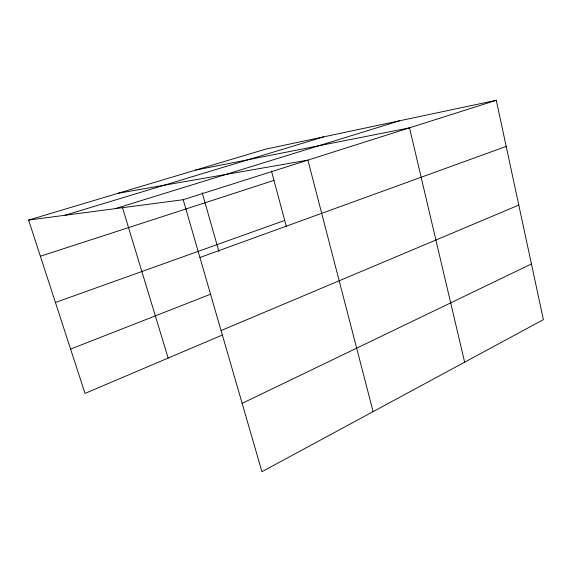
<?xml version="1.0" encoding="UTF-8"?>
<svg xmlns="http://www.w3.org/2000/svg" width="572" height="572" viewBox="0 0 572 572"><rect width="100%" height="100%" fill="white"/><g stroke="black" fill="none" stroke-linecap="round" stroke-linejoin="round"><path stroke-width="0.86" d="M242.149 403.346L531.438 263.964M222.422 334.992L85.021 393.407L28.6 220.063L265.601 149.163L496.281 100.3L543.4 319.641L261.933 471.7L183.19 199.7L28.6 220.063M221.078 330.559L518.79 205.083M70.599 349.092L210.811 294.122M199.928 257.507L506.184 146.418M55.42 302.466L284.699 220.413M40.376 256.242L273.967 180.394M183.19 199.7L496.281 100.3M115.101 208.666L399.563 120.785M65.015 215.265L323.623 136.872M195.731 170.063L409.523 127.842L464.636 362.19M118.118 193.286L307.893 160.11L373.123 411.633M122.437 207.522L168.147 358.072M202.181 192.707L218.904 251.423M271.478 171.114L286.315 226.44"/></g></svg>
